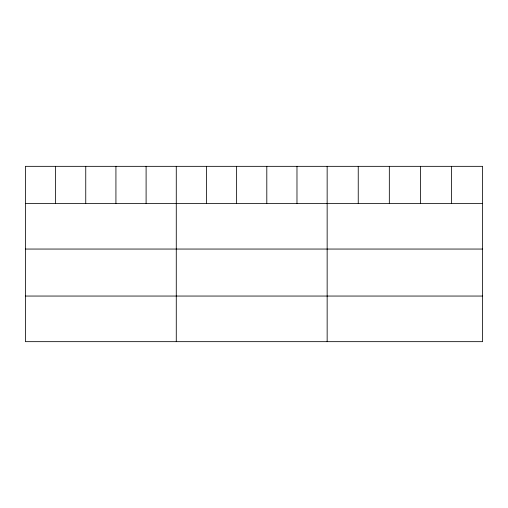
<?xml version="1.0" encoding="UTF-8"?>
<svg xmlns="http://www.w3.org/2000/svg" width="508" height="508" viewBox="0 0 508 508"><rect width="100%" height="100%" fill="white"/><g stroke="black" fill="none" stroke-linecap="round" stroke-linejoin="round"><path stroke-width="0.76" d="M482.6 203.441L482.6 341.662L25.4 341.662L25.4 166.338L482.6 166.338L482.6 203.441L25.4 203.441M25.4 249.053L482.6 249.053M25.4 296.05L482.6 296.05M451.51 166.338L451.51 203.441M420.421 166.338L420.421 203.441M389.331 166.338L389.331 203.441M358.242 166.338L358.242 203.441M327.152 166.338L327.152 341.662M296.977 166.338L296.977 203.441M266.802 166.338L266.802 203.441M236.626 166.338L236.626 203.441M206.451 166.338L206.451 203.441M176.276 166.338L176.276 341.662M146.101 166.338L146.101 203.441M115.926 166.338L115.926 203.441M85.75 166.338L85.75 203.441M55.575 166.338L55.575 203.441"/></g></svg>
